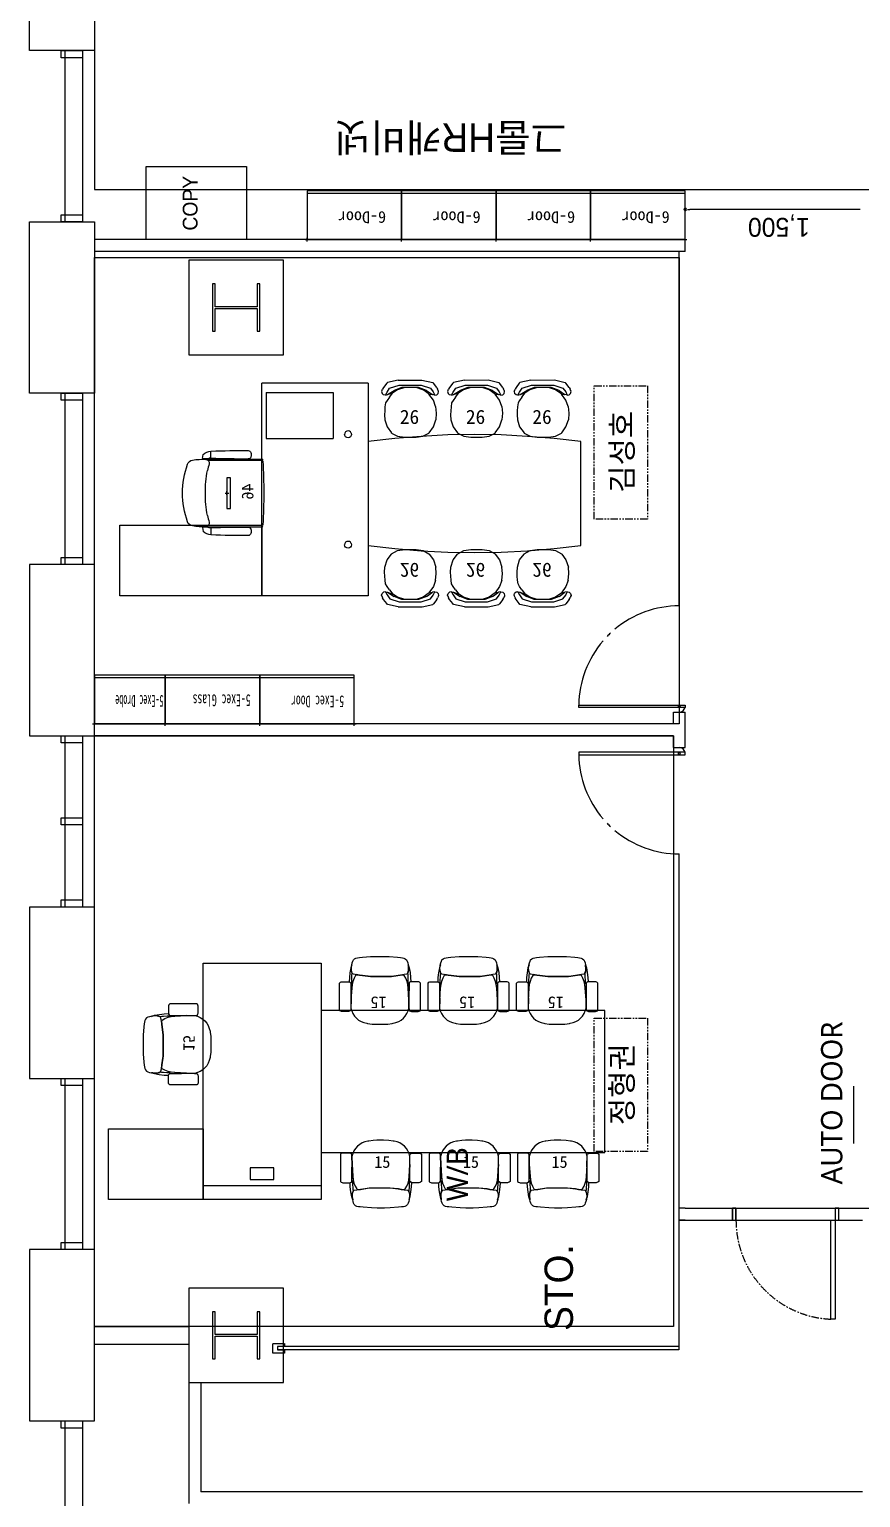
# Model space of a CAD drawing. Header units: millimetres. Extents: x 10479 to 135323, y 879012 to 965592.
# Drawn here: x 31332 to 38367, y 921828 to 934257 of the extents above; entities that cross this region are included whole.
import ezdxf
from ezdxf.enums import TextEntityAlignment as Align

# ---------------------------------------------------------------- set-up
doc = ezdxf.new("R2010")
doc.units = ezdxf.units.MM
doc.header["$PDMODE"] = 2
doc.header["$PDSIZE"] = 15
for name, pattern in [('03-A31 아트페어 전시관 단면도$0$1층 평면도$0$1층배치도$0$PHANTOM2', [1.25, 0.625, -0.125, 0.125, -0.125, 0.125, -0.125]), ('CENTERX2', [101.6, 63.5, -12.7, 12.7, -12.7]), ('DASHED2', [0.375, 0.25, -0.125]), ('HID', [2.3, 1.5, -0.8]), ('HIDDEN', [0.375, 0.25, -0.125])]:
    doc.linetypes.add(name, pattern=pattern)
for name, color, linetype in [('$CHAR', 3, 'Continuous'), ('보루네오', 140, 'Continuous'), ('비브랜드', 30, 'Continuous'), ('수입브랜드', 90, 'Continuous'), ('퍼시스', 210, 'Continuous')]:
    doc.layers.add(name, color=color, linetype=linetype)
doc.styles.add('HY울릉도L', font='')
doc.styles.add('S.A', font='malgun.ttf')
doc.styles.add('돋움', font='')
doc.styles.add('유형1', font='')
doc.styles.get('HY울릉도L').set_extended_font_data('HY울릉도L')
doc.styles.get('돋움').set_extended_font_data('Dotum')
doc.styles.get('유형1').set_extended_font_data('HY울릉도L')

# ---------------------------------------------------------------- blocks, each defined once
blk = doc.blocks.new('캐비닛_6단도어캐비닛_퍼시스_H2250')
at = {"layer": '퍼시스', "linetype": 'Continuous'}
for p, q in [((799, 0), (1, 0)), ((0, -1), (0, -413)), ((800, -413), (800, -1)), ((0, -390), (800, -390)), ((1, -414), (799, -414))]:
    blk.add_line(p, q, dxfattribs=at)
for centre, start, end in [((1, -1), 90, 180), ((799, -1), 0, 90), ((1, -413), 180, 270), ((799, -413), 270, 0)]:
    blk.add_arc(centre, 1, start, end, dxfattribs=at)
at = {"layer": '퍼시스'}
for p in [(0, 0), (800, 0)]:
    blk.add_point(p, dxfattribs=at)
blk.add_text('6-Door', height=100, dxfattribs=at).set_placement((131, -239))
blk = doc.blocks.new('의자_사무용의자_스틸케이스_LEAP21100')
at = {"layer": '수입브랜드'}
blk.add_lwpolyline([(252, -137, 0.314248), (118, -8), (110, -7), (73, -2), (28, 0), (-28, 0), (-60, -2), (-97, -7), (-105, -8, 0.314109), (-239, -137), (-238, -206), (-232, -305), (-229, -336), (-223, -363), (-212, -389), (-199, -412), (-194, -417), (-166, -413), (-91, -402), (85, -402), (154, -410), (179, -413), (207, -417), (212, -412), (225, -389), (236, -363), (242, -337), (245, -306), (251, -207), (252, -175), (252, -145)], format="xyb", close=True, dxfattribs=at)
for points in [[(-239, -139), (-240, -124), (-241, -118), (-245, -114), (-253, -110), (-260, -109), (-318, -109), (-326, -110), (-334, -115), (-337, -119), (-337, -127), (-337, -301), (-337, -341), (-337, -349), (-329, -356), (-322, -359), (-315, -360), (-266, -360), (-258, -360), (-251, -358), (-244, -354), (-239, -347), (-239, -315), (-239, -248), (-238, -205)], [(251, -139), (252, -124), (253, -118), (257, -114), (265, -110), (272, -109), (330, -109), (338, -110), (346, -115), (349, -119), (349, -127), (349, -301), (349, -341), (349, -349), (341, -356), (334, -359), (327, -360), (278, -360), (270, -360), (263, -358), (256, -354), (251, -347), (251, -315), (251, -248), (250, -205)], [(-233, -504), (-241, -478), (-249, -438), (-253, -396), (-255, -359), (-252, -359), (-244, -354), (-240, -348), (-240, -315), (-239, -249), (-238, -206), (-232, -309), (-229, -346), (-234, -348), (-234, -374), (-232, -403), (-232, -418), (-229, -435), (-234, -446), (-236, -455), (-237, -477), (-235, -492), (-233, -503)], [(244, -502), (253, -477), (260, -436), (265, -395), (267, -358), (264, -358), (256, -353), (252, -346), (251, -314), (251, -247), (250, -205), (244, -308), (241, -345), (245, -347), (245, -372), (244, -402), (243, -417), (241, -434), (245, -445), (247, -454), (248, -476), (246, -490), (244, -502)], [(202, -419), (231, -423), (236, -427), (240, -434), (247, -452), (248, -454), (249, -476), (246, -493), (245, -501), (241, -519), (236, -534), (231, -545), (220, -555), (209, -560), (196, -563), (180, -565), (155, -567), (85, -573), (36, -574), (6, -574), (-25, -574), (-73, -573), (-143, -567), (-169, -565), (-184, -563), (-197, -560), (-208, -555), (-219, -545), (-225, -534), (-230, -519), (-233, -502), (-235, -491), (-237, -476), (-236, -454), (-234, -445), (-230, -434), (-226, -427), (-220, -423), (-199, -420), (-167, -416), (-92, -404), (84, -404), (153, -412), (178, -416), (206, -420)]]:
    blk.add_lwpolyline(points, close=True, dxfattribs=at)
blk.add_text('15', height=100).set_placement((-50, -234))
blk = doc.blocks.new('책상_중역책상_보루네오_중역세트')
at = {"layer": '보루네오'}
for p, q in [((27952, 169323), (26152, 169323)), ((26152, 168423), (26152, 169323)), ((26231, 169287), (26619, 169287)), ((26231, 169287), (26231, 168719)), ((26619, 169287), (26619, 168719)), ((27952, 168423), (27952, 169323)), ((26231, 168719), (26619, 168719)), ((26555, 168593), (26557, 168604)), ((26557, 168581), (26555, 168593)), ((26557, 168604), (26563, 168613)), ((26563, 168572), (26557, 168581)), ((26563, 168613), (26573, 168619)), ((26573, 168566), (26563, 168572)), ((26573, 168619), (26584, 168622)), ((26573, 168566), (26584, 168564)), ((26595, 168619), (26584, 168622)), ((26584, 168564), (26595, 168566)), ((26605, 168613), (26595, 168619)), ((26595, 168566), (26605, 168572)), ((26611, 168604), (26605, 168613)), ((26605, 168572), (26611, 168581)), ((26613, 168593), (26611, 168604)), ((26611, 168581), (26613, 168593)), ((27490, 168593), (27492, 168604)), ((27492, 168581), (27490, 168593)), ((27492, 168604), (27498, 168613)), ((27498, 168572), (27492, 168581)), ((27498, 168613), (27508, 168619)), ((27508, 168566), (27498, 168572)), ((27508, 168619), (27519, 168622)), ((27508, 168566), (27519, 168564)), ((27530, 168619), (27519, 168622)), ((27519, 168564), (27530, 168566)), ((27540, 168613), (27530, 168619)), ((27530, 168566), (27540, 168572)), ((27546, 168604), (27540, 168613)), ((27540, 168572), (27546, 168581)), ((27548, 168593), (27546, 168604)), ((27546, 168581), (27548, 168593)), ((26152, 168423), (27952, 168423)), ((26619, 168198), (26645, 168423)), ((26645, 168423), (27524, 168423)), ((27524, 168423), (27551, 168198)), ((26601, 167973), (26619, 168198)), ((27551, 168198), (27569, 167973)), ((26589, 167748), (26601, 167973)), ((27569, 167973), (27581, 167748)), ((26585, 167523), (26589, 167748)), ((27581, 167748), (27584, 167523)), ((26589, 167298), (26585, 167523)), ((27584, 167523), (27581, 167298)), ((26601, 167073), (26589, 167298)), ((27581, 167298), (27569, 167073)), ((26619, 166848), (26601, 167073)), ((27569, 167073), (27551, 166848)), ((26645, 166623), (26619, 166848)), ((27551, 166848), (27524, 166623)), ((27524, 166623), (26645, 166623))]:
    blk.add_line(p, q, dxfattribs=at)
blk.add_lwpolyline([(27952, 169323), (27952, 170523), (27352, 170523), (27352, 169323)], close=True, dxfattribs=at)
blk = doc.blocks.new('의자_회의용의자_보루네오_UC805SZ')
at = {"layer": '보루네오'}
for p, q in [((206042, 39575), (206019, 39533)), ((206042, 39575), (206043, 39576)), ((206085, 39607), (206043, 39576)), ((206135, 39623), (206085, 39607)), ((206171, 39625), (206135, 39623)), ((206199, 39624), (206171, 39625)), ((206227, 39622), (206199, 39624)), ((206254, 39618), (206227, 39622)), ((206271, 39607), (206254, 39618)), ((206296, 39591), (206271, 39607)), ((206296, 39591), (206325, 39567)), ((206309, 39619), (206311, 39632)), ((206309, 39619), (206309, 39619)), ((206314, 39616), (206309, 39619)), ((206309, 39619), (206313, 39604)), ((206311, 39632), (206321, 39643)), ((206313, 39604), (206343, 39557)), ((206313, 39604), (206325, 39567)), ((206314, 39616), (206331, 39607)), ((206314, 39616), (206314, 39616)), ((206334, 39646), (206321, 39643)), ((206347, 39534), (206325, 39567)), ((206331, 39607), (206359, 39589)), ((206341, 39644), (206334, 39646)), ((206337, 39645), (206351, 39639)), ((206363, 39632), (206351, 39639)), ((206359, 39589), (206379, 39523)), ((206393, 39610), (206363, 39632)), ((206399, 39605), (206393, 39610)), ((206416, 39528), (206399, 39605)), ((206019, 39533), (206012, 39483)), ((206012, 39483), (206012, 39403)), ((206363, 39504), (206343, 39557)), ((206363, 39483), (206347, 39534)), ((206363, 39385), (206363, 39504)), ((206379, 39523), (206379, 39366)), ((206416, 39528), (206416, 39361)), ((206012, 39403), (206019, 39354)), ((206342, 39329), (206363, 39385)), ((206347, 39354), (206363, 39403)), ((206347, 39353), (206363, 39403)), ((206379, 39366), (206359, 39301)), ((206416, 39361), (206399, 39285)), ((206019, 39354), (206042, 39312)), ((206043, 39310), (206042, 39312)), ((206043, 39310), (206085, 39280)), ((206085, 39280), (206135, 39263)), ((206181, 39260), (206135, 39263)), ((206229, 39265), (206181, 39260)), ((206229, 39265), (206273, 39281)), ((206273, 39281), (206316, 39312)), ((206309, 39270), (206313, 39288)), ((206314, 39273), (206309, 39270)), ((206309, 39270), (206311, 39257)), ((206321, 39247), (206311, 39257)), ((206342, 39329), (206313, 39288)), ((206316, 39312), (206313, 39288)), ((206332, 39282), (206314, 39273)), ((206316, 39310), (206347, 39353)), ((206359, 39301), (206332, 39282)), ((206363, 39257), (206351, 39251)), ((206363, 39257), (206394, 39280)), ((206394, 39280), (206399, 39285)), ((206321, 39247), (206335, 39244)), ((206335, 39244), (206342, 39246)), ((206338, 39245), (206351, 39251))]:
    blk.add_line(p, q, dxfattribs=at)
blk.add_text('26', height=100, rotation=270).set_placement((206106, 39517))
blk = doc.blocks.new('의자_중역의자_보루네오_검정가죽')
at = {"layer": '보루네오'}
for p, q in [((-294, 136, 0), (-354, 136, 0)), ((-292, 206, 0), (-326, 202, 0)), ((-294, 136, 0), (-294, 150, 0)), ((-290, 166, 0), (-290, 204, 0)), ((-286, 165), (-286, -300)), ((-276, -297), (-276, 160)), ((276, -297), (276, 160)), ((286, 165), (286, -300)), ((290, 166, 0), (290, 204, 0)), ((292, 206, 0), (326, 202, 0)), ((294, 136, 0), (294, 150, 0)), ((294, 136, 0), (354, 136, 0)), ((-130, 0), (130, 0)), ((-130, -30), (-130, 0)), ((130, 0), (130, -30)), ((130, -30), (-130, -30)), ((-283, -301), (-276, -298)), ((283, -301), (276, -298))]:
    blk.add_line(p, q, dxfattribs=at)
for centre, radius, start, end in [((6, -373), 750, 90.431, 109.4161), ((-6, -373), 750, 70.5839, 89.569), ((147, 210), 433, 169.0339, 184.0296), ((-226, 283), 54, 109.4161, 169.0339), ((226, 283), 54, 10.9661, 70.5839), ((-147, 210), 433, 355.9704, 10.9661), ((6577, -127, 0), 6937, 177.8375, 180.4387), ((-354, 135, 0), 0.8, 90, 177.8375), ((-256, 133, 0), 97.9, 135.7426, 178.3707), ((-259, 150, 0), 35, 152.3396, 180), ((-294, 135, 0), 0.821, 2.2679, 102.109), ((-6705, -119, 0), 6417, 359.4559, 2.2679), ((-291, 204, 0), 1.5, 0, 93.7447), ((-270, 165), 16, 152.0906, 180), ((-254, 182), 31.1, 184.0296, 281.6168), ((-384, 813), 675, 281.6168, 286.6456), ((-7, -807), 990, 89.5905, 100.6912), ((7, -807), 990, 79.3088, 90.4095), ((384, 813), 675, 253.3544, 258.3832), ((254, 182), 31.1, 258.3832, 355.9704), ((270, 165), 16, 0, 27.9094), ((6705, -119, 0), 6417, 177.7321, 180.5441), ((291, 204, 0), 1.5, 86.2553, 180), ((259, 150, 0), 35, 0, 27.6604), ((294, 135, 0), 0.821, 77.891, 177.7321), ((256, 133, 0), 97.9, 1.6293, 44.2574), ((354, 135, 0), 0.8, 2.1625, 90), ((-6577, -127, 0), 6937, 359.5613, 2.1625), ((-335, -179, 0), 24.4, 180.4387, 251.2096), ((-324, -146, 0), 59.5, 251.2096, 288.7691), ((-313, -179, 0), 24.5, 288.7691, 359.4559), ((313, -179, 0), 24.5, 180.5441, 251.2309), ((324, -146, 0), 59.5, 251.2309, 288.7904), ((335, -179, 0), 24.4, 288.7904, 359.5613), ((-284, -300), 2, 180, 295.8508), ((-269, -297), 7, 180, 266.9154), ((0, 4695), 5006, 266.9154, 270), ((0, 4695), 5006, 270, 273.0846), ((269, -297), 7, 273.0846, 0), ((284, -300), 2, 244.1492, 0)]:
    blk.add_arc(centre, radius, start, end, dxfattribs=at)
blk.add_point((0, 0), dxfattribs=at)
blk.add_text('46', height=100).set_placement((-81, -224))
blk = doc.blocks.new('14F')
at = {"color": 8}
for p, q in [((-168118, 777342), (-168118, 759742)), ((-168668, 760917), (-168668, 762367)), ((-168118, 762367), (-168118, 760917)), ((-168118, 760917), (-168668, 760917)), ((-168398, 760857), (-168398, 760917)), ((-168398, 760917), (-168218, 760917)), ((-168368, 760917), (-168368, 759467)), ((-168218, 760917), (-168218, 760857)), ((-168218, 760917), (-168218, 759467)), ((-168218, 760857), (-168398, 760857)), ((-168118, 759742), (-136817, 759742)), ((-163118, 759299), (-163118, 759652)), ((-168398, 759467), (-168398, 759527)), ((-168398, 759527), (-168218, 759527)), ((-168218, 759527), (-168218, 759467)), ((-161658, 759572), (-163078, 759572)), ((-168668, 759467), (-168118, 759467)), ((-168668, 758017), (-168668, 759467)), ((-168218, 759467), (-168398, 759467)), ((-168118, 759467), (-168118, 758017)), ((-163118, 759317), (-168118, 759317)), ((-163118, 759217), (-163118, 759317)), ((-163118, 759217), (-168118, 759217)), ((-168118, 755217), (-168118, 759167)), ((-168118, 759167), (-163168, 759167)), ((-163168, 756217), (-163168, 759217)), ((-163168, 759167), (-163168, 755217)), ((-166518, 759142), (-167318, 759142)), ((-167318, 759142), (-167318, 758342)), ((-166518, 758342), (-166518, 759142)), ((-167118, 758942), (-167118, 758542)), ((-167097, 758942), (-167118, 758942)), ((-167097, 758748), (-167097, 758942)), ((-166718, 758942), (-166739, 758942)), ((-166739, 758942), (-166739, 758748)), ((-166718, 758542), (-166718, 758942)), ((-166739, 758748), (-167097, 758748)), ((-167097, 758542), (-167097, 758735)), ((-167097, 758735), (-166739, 758735)), ((-166739, 758735), (-166739, 758542)), ((-167118, 758542), (-167097, 758542)), ((-166739, 758542), (-166718, 758542)), ((-167318, 758342), (-166518, 758342)), ((-168118, 758017), (-168668, 758017)), ((-168398, 757957), (-168398, 758017)), ((-168398, 758017), (-168218, 758017)), ((-168218, 757957), (-168398, 757957)), ((-168368, 758017), (-168368, 756567)), ((-168218, 758017), (-168218, 757957)), ((-168218, 758017), (-168218, 756567)), ((-168118, 756567), (-168668, 756567)), ((-168668, 756567), (-168668, 755117)), ((-168398, 756567), (-168398, 756627)), ((-168398, 756627), (-168218, 756627)), ((-168218, 756567), (-168398, 756567)), ((-168218, 756627), (-168218, 756567)), ((-168118, 755117), (-168118, 756567)), ((-163218, 755217), (-163218, 755317)), ((-163218, 755317), (-163118, 755317)), ((-163118, 755017), (-163118, 755317)), ((-163218, 755217), (-168118, 755217)), ((-163168, 755217), (-168118, 755217)), ((-168668, 755117), (-168118, 755117)), ((-168398, 755057), (-168398, 755117)), ((-168398, 755117), (-168218, 755117)), ((-168218, 755057), (-168398, 755057)), ((-168368, 755117), (-168368, 753667)), ((-168218, 755117), (-168218, 755057)), ((-168218, 755117), (-168218, 753667)), ((-163218, 755117), (-168118, 755117)), ((-168118, 750117), (-168118, 755117)), ((-168118, 755117), (-163218, 755117)), ((-163218, 755017), (-163218, 755117)), ((-163218, 755117), (-163218, 750117)), ((-163218, 755017), (-163118, 755017)), ((-168398, 754362), (-168398, 754422)), ((-168398, 754422), (-168218, 754422)), ((-168218, 754362), (-168398, 754362)), ((-168218, 754422), (-168218, 754362)), ((-163168, 749918), (-163168, 754117)), ((-168398, 753667), (-168398, 753727)), ((-168398, 753727), (-168218, 753727)), ((-168218, 753727), (-168218, 753667)), ((-168118, 753667), (-168668, 753667)), ((-168668, 753667), (-168668, 752217)), ((-168218, 753667), (-168398, 753667)), ((-168118, 752217), (-168118, 753667)), ((-168668, 752217), (-168118, 752217)), ((-168398, 752157), (-168398, 752217)), ((-168398, 752217), (-168218, 752217)), ((-168368, 752217), (-168368, 750767)), ((-168218, 752217), (-168218, 752157)), ((-168218, 752217), (-168218, 750767)), ((-168218, 752157), (-168398, 752157)), ((-163118, 751117), (-163168, 751117)), ((-163118, 751117), (-161518, 751117)), ((-162718, 751017), (-162718, 751117)), ((-162718, 751117), (-162718, 751017)), ((-162688, 751117), (-162718, 751117)), ((-162688, 751017), (-162688, 751117)), ((-162688, 751117), (-162688, 751017)), ((-161848, 751117), (-161848, 751017)), ((-161818, 751117), (-161848, 751117)), ((-161848, 751117), (-161848, 751017)), ((-161848, 751117), (-161848, 751017)), ((-161818, 751117), (-161848, 751117)), ((-161848, 751117), (-161848, 751017)), ((-161818, 751017), (-161818, 751117)), ((-161818, 751017), (-161818, 751117)), ((-161818, 751017), (-161818, 751117)), ((-163168, 751017), (-163118, 751017)), ((-163118, 751017), (-163168, 751017)), ((-163118, 751017), (-163118, 751017)), ((-163118, 751017), (-161618, 751017)), ((-162718, 751017), (-162688, 751017)), ((-161884, 750178), (-161884, 751017)), ((-161884, 751017), (-161848, 751017)), ((-161848, 751017), (-161848, 750178)), ((-161848, 751017), (-161818, 751017)), ((-161848, 751017), (-161818, 751017)), ((-168398, 750767), (-168398, 750827)), ((-168398, 750827), (-168218, 750827)), ((-168218, 750827), (-168218, 750767)), ((-168118, 750767), (-168668, 750767)), ((-168668, 750767), (-168668, 749317)), ((-168218, 750767), (-168398, 750767)), ((-168118, 750117), (-168118, 750767)), ((-168118, 749317), (-168118, 750767)), ((-166518, 750442), (-167318, 750442)), ((-167318, 750442), (-167318, 749642)), ((-166518, 749642), (-166518, 750442)), ((-167118, 750242), (-167118, 749842)), ((-167097, 750242), (-167118, 750242)), ((-167097, 750048), (-167097, 750242)), ((-166718, 750242), (-166739, 750242)), ((-166739, 750242), (-166739, 750048)), ((-166718, 749842), (-166718, 750242)), ((-163218, 750117), (-168118, 750117)), ((-168118, 750117), (-167318, 750117)), ((-161848, 750178), (-161884, 750178)), ((-168118, 749967), (-167318, 749967)), ((-166739, 750048), (-167097, 750048)), ((-167097, 749842), (-167097, 750035)), ((-167097, 750035), (-166739, 750035)), ((-166739, 750035), (-166739, 749842)), ((-167118, 749842), (-167097, 749842)), ((-166739, 749842), (-166718, 749842)), ((-167318, 749642), (-167318, 748618)), ((-167318, 749642), (-166518, 749642)), ((-167218, 749642), (-167218, 748718)), ((-168668, 749317), (-168118, 749317)), ((-168398, 749257), (-168398, 749317)), ((-168398, 749317), (-168218, 749317)), ((-168218, 749257), (-168398, 749257)), ((-168368, 749317), (-168368, 747867)), ((-168218, 749317), (-168218, 749257)), ((-168218, 749317), (-168218, 747867)), ((-161618, 748718), (-167218, 748718))]:
    blk.add_line(p, q, dxfattribs=at)
at = {"color": 8, "linetype": 'HIDDEN'}
for p, q in [((-167681, 759935), (-166830, 759935)), ((-167681, 759317), (-167681, 759935)), ((-166830, 759935), (-166830, 759317)), ((-166830, 759317), (-167681, 759317))]:
    blk.add_line(p, q, dxfattribs=at)
at = {"color": 8, "linetype": 'ByBlock', "lineweight": -2}
for p, q in [((-163098, 759572), (-163078, 759572)), ((-161638, 759572), (-161658, 759572))]:
    blk.add_line(p, q, dxfattribs=at)
at = {"color": 8, "linetype": 'HID', "ltscale": 0.1}
blk.add_line((-166518, 759167), (-163168, 759167), dxfattribs=at)
at = {"color": 8, "linetype": '03-A31 아트페어 전시관 단면도$0$1층 평면도$0$1층배치도$0$PHANTOM2', "ltscale": 100}
for p, q in [((-163887, 756950), (-163887, 758080)), ((-163887, 758080), (-163437, 758080)), ((-163437, 758080), (-163437, 756950)), ((-163437, 756950), (-163887, 756950)), ((-163887, 751597), (-163887, 752727)), ((-163887, 752727), (-163437, 752727)), ((-163437, 752727), (-163437, 751597)), ((-163437, 751597), (-163887, 751597))]:
    blk.add_line(p, q, dxfattribs=at)
at = {"color": 8, "linetype": 'DASHED2', "ltscale": 3}
for p, q in [((-168118, 755217), (-168118, 755667)), ((-165718, 755217), (-168118, 755217))]:
    blk.add_line(p, q, dxfattribs=at)
at = {"color": 8, "ltscale": 80}
for p, q in [((-164018, 755357), (-164018, 755377)), ((-164018, 755377), (-163118, 755377)), ((-163118, 755357), (-164018, 755357)), ((-163118, 755377), (-163118, 755357)), ((-163118, 754977), (-164018, 754977)), ((-164018, 754977), (-164018, 754957)), ((-164018, 754957), (-163118, 754957)), ((-163118, 754957), (-163118, 754977))]:
    blk.add_line(p, q, dxfattribs=at)
at = {"color": 8, "ltscale": 3}
for p, q in [((-161690, 751940), (-161690, 752151)), ((-161690, 751665), (-161690, 751940))]:
    blk.add_line(p, q, dxfattribs=at)
at = {"color": 8, "linetype": 'HID', "ltscale": 0.5}
for p, q in [((-166608, 749892), (-166608, 749972)), ((-166608, 749972), (-166508, 749972)), ((-166608, 749892), (-166608, 749972)), ((-166608, 749972), (-166508, 749972)), ((-166508, 749972), (-166508, 749946)), ((-166508, 749972), (-166508, 749946)), ((-166508, 749892), (-166608, 749892)), ((-166508, 749892), (-166608, 749892)), ((-163168, 749946), (-166568, 749946)), ((-163168, 749946), (-166568, 749946)), ((-163168, 749946), (-166568, 749946)), ((-163168, 749946), (-166568, 749946)), ((-166508, 749946), (-166568, 749946)), ((-166568, 749946), (-166568, 749918)), ((-166508, 749946), (-166568, 749946)), ((-166568, 749946), (-166568, 749918)), ((-163168, 749918), (-166568, 749918)), ((-163168, 749918), (-166568, 749918)), ((-163168, 749918), (-166568, 749918)), ((-163168, 749918), (-166568, 749918)), ((-166568, 749918), (-166508, 749918)), ((-166568, 749918), (-166508, 749918)), ((-166508, 749918), (-166508, 749892)), ((-166508, 749918), (-166508, 749892))]:
    blk.add_line(p, q, dxfattribs=at)
at = {"color": 8, "ltscale": 80}
for centre in [(-163168, 755367), (-163168, 754967)]:
    blk.add_circle(centre, 7.5, dxfattribs=at)
at = {"color": 8, "linetype": 'ByBlock'}
for start, end in [(0, 180), (180, 0)]:
    blk.add_arc((-163118, 759572), 10, start, end, dxfattribs=at)
at = {"color": 8, "ltscale": 80}
for centre, radius, start, end in [((-163168, 755367), 850, 90, 129.9391), ((-163168, 755367), 850, 139.3868, 179.3259), ((-163168, 755367), 850, 133.3147, 136.0112), ((-163168, 755367), 50, 270, 348.463), ((-163168, 754967), 850, 180.6741, 220.6132), ((-163168, 754967), 50, 11.537, 90), ((-163168, 754967), 850, 223.9888, 226.6853), ((-163168, 754967), 850, 230.0609, 270)]:
    blk.add_arc(centre, radius, start, end, dxfattribs=at)
at = {"color": 8, "linetype": 'CENTERX2'}
blk.add_arc((-161849, 751017), 839, 179.975, 267.6069, dxfattribs=at)
at = {"color": 8}
for s, height, rotation, style, p in [('그룹HR캐비넷', 240, 180, '돋움', (-165105, 760300)), ('김성호', 184.3, 90, '돋움', (-163561, 757521)), ('AUTO DOOR', 180, 90, 'S.A', (-161788, 752009, 0)), ('정형권', 184.3, 90, '돋움', (-163561, 752168)), ('STO.', 240, 90, '돋움', (-164068, 750446))]:
    blk.add_text(s, height=height, rotation=rotation, dxfattribs=dict(at, style=style)).set_placement(p, align=Align.CENTER)
at = {"color": 8, "linetype": 'Continuous', "style": '유형1'}
blk.add_text('COPY', height=125, rotation=90, dxfattribs=at).set_placement((-167245, 759625), align=Align.CENTER)
at = {"color": 8}
for s, height, rotation, style, p in [('1,500', 160, 180, 'HY울릉도L', (-162063, 759501)), ('W/B', 180, 90, 'S.A', (-164956, 751176))]:
    blk.add_text(s, height=height, rotation=rotation, dxfattribs=dict(at, style=style)).set_placement(p)
at = {"color": 8, "linetype": 'ByBlock', "ltscale": 0.1, "style": '돋움'}
for tag, p in [('HRD기획팀', (-160032, 780698, 0)), ('인재전략팀', (-162409, 780698, 0)), ('기업문화팀', (-157519, 780698, 0)), ('뷰티교육팀', (-152663, 780698, 0)), ('자산관리팀', (-147978, 780698, 0)), ('그룹HR팀', (-166987, 780698, 0)), ('법무팀', (-145354, 780698, 0)), ('특허팀', (-142261, 780698, 0)), ('상표팀', (-139438, 780698, 0))]:
    blk.add_attdef(tag, text='', height=356, rotation=90, dxfattribs=at).set_placement(p, align=Align.MIDDLE_CENTER)
at = {"color": 8, "style": '돋움'}
blk.add_attdef('1', text='', height=420, rotation=180, dxfattribs=at).set_placement((-143911, 758189), align=Align.MIDDLE)
blk = doc.blocks.new('캐비닛_중역캐비닛_보루네오_옷장600')
at = {"layer": '보루네오', "linetype": 'Continuous'}
for p, q in [((599, 0), (1, 0)), ((0, -1), (0, -413)), ((600, -413), (600, -1)), ((0, -390), (600, -390)), ((1, -414), (599, -414))]:
    blk.add_line(p, q, dxfattribs=at)
for centre, start, end in [((1, -1), 90, 180), ((599, -1), 0, 90), ((1, -413), 180, 270), ((599, -413), 270, 0)]:
    blk.add_arc(centre, 1, start, end, dxfattribs=at)
at = {"layer": '보루네오'}
for p in [(0, 0), (600, 0)]:
    blk.add_point(p, dxfattribs=at)
at = {"width": 0.5}
blk.add_text('5-Exec Drobe', height=100, dxfattribs=at).set_placement((15, -244))
blk = doc.blocks.new('캐비닛_중역캐비닛_보루네오_반유리장800')
at = {"layer": '보루네오', "linetype": 'Continuous'}
for p, q in [((799, 0), (1, 0)), ((0, -1), (0, -413)), ((800, -413), (800, -1)), ((0, -390), (800, -390)), ((1, -414), (799, -414))]:
    blk.add_line(p, q, dxfattribs=at)
for centre, start, end in [((1, -1), 90, 180), ((799, -1), 0, 90), ((1, -413), 180, 270), ((799, -413), 270, 0)]:
    blk.add_arc(centre, 1, start, end, dxfattribs=at)
at = {"layer": '보루네오'}
for p in [(0, 0), (800, 0)]:
    blk.add_point(p, dxfattribs=at)
at = {"layer": '보루네오', "width": 0.6}
blk.add_text('5-Exec Glass', height=100, dxfattribs=at).set_placement((78, -250))
blk = doc.blocks.new('캐비닛_중역캐비닛_보루네오_5단800')
at = {"layer": '보루네오', "linetype": 'Continuous'}
for p, q in [((240492, 658258), (240492, 657846)), ((241291, 658259), (240493, 658259)), ((241292, 657846), (241292, 658258)), ((240492, 657869), (241292, 657869)), ((240493, 657845), (241291, 657845))]:
    blk.add_line(p, q, dxfattribs=at)
for centre, start, end in [((240493, 658258), 90, 180), ((241291, 658258), 0, 90), ((240493, 657846), 180, 270), ((241291, 657846), 270, 0)]:
    blk.add_arc(centre, 1, start, end, dxfattribs=at)
at = {"layer": '보루네오'}
for p in [(240492, 658259), (241292, 658259)]:
    blk.add_point(p, dxfattribs=at)
at = {"layer": '보루네오', "width": 0.6}
blk.add_text('5-Exec Door', height=100, dxfattribs=at).set_placement((240578, 658019))
blk = doc.blocks.new('책상_중역책상_사제_중역세트')
at = {"layer": '비브랜드'}
for p, q in [((204477, 648247), (204477, 647247)), ((205957, 647247), (204757, 647247)), ((204757, 647247), (204757, 644847)), ((205957, 644847), (205957, 647247)), ((204757, 644847), (205957, 644847))]:
    blk.add_line(p, q, dxfattribs=at)
for points in [[(204357, 648247), (204357, 649047), (204957, 649047), (204957, 648247)], [(206357, 648247), (206357, 647247), (204357, 647247), (204357, 648247)], [(204627, 647647), (204627, 647847), (204527, 647847), (204527, 647647)]]:
    blk.add_lwpolyline(points, close=True, dxfattribs=at)

msp = doc.modelspace()

# ---------------------------------------------------------------- block references
at = {"layer": '$CHAR', "color": 1}
msp.add_blockref('14F', (200000, 173159.8), dxfattribs=at)
at = {"layer": '$CHAR'}
for name, p, rotation in [('캐비닛_중역캐비닛_보루네오_5단800', (274573.6, 1586635.6), 180), ('책상_중역책상_사제_중역세트', (681048.6, 719993.7), 90)]:
    msp.add_blockref(name, p, dxfattribs=dict(at, rotation=rotation))
at = {"layer": '보루네오'}
for p, xscale, yscale, zscale, rotation in [((81915.4, 683594.4, 0.1), 1.199999999999996, 1.199999999999996, 1.199999999999996, 90.00636619772986), ((82474.5, 683594.5, 0.1), 1.199999999999996, 1.199999999999996, 1.199999999999996, 90.00636619772986), ((83036.7, 683594.5, 0.1), 1.199999999999996, 1.199999999999996, 1.199999999999996, 90.00636619772986), ((81888, 1177066.8, 0.1), -1.2, 1.2, 1.2, 90), ((82447.1, 1177066.8, 0.1), -1.2, 1.2, 1.2, 90), ((83009.2, 1177066.8, 0.1), -1.2, 1.2, 1.2, 90)]:
    msp.add_blockref('의자_회의용의자_보루네오_UC805SZ', p, dxfattribs=dict(at, xscale=xscale, yscale=yscale, zscale=zscale, rotation=rotation))
at = {"layer": '보루네오', "xscale": -1, "rotation": 90}
for name, p in [('책상_중역책상_보루네오_중역세트', (202621.6, 957412.4, 0.1)), ('의자_중역의자_보루네오_검정가죽', (33004.4, 930331.6, 0.3))]:
    msp.add_blockref(name, p, dxfattribs=at)
at = {"layer": '보루네오', "rotation": 180}
for name, p in [('캐비닛_중역캐비닛_보루네오_옷장600', (32481.9, 928376.8)), ('캐비닛_중역캐비닛_보루네오_반유리장800', (33281.9, 928376.8))]:
    msp.add_blockref(name, p, dxfattribs=at)
at = {"layer": '수입브랜드', "color": 251, "extrusion": (0, 0, -1), "xscale": -1, "rotation": 180}
for p in [(-34304.8, 925834.7), (-35054.8, 925834.7), (-35804.8, 925834.7)]:
    msp.add_blockref('의자_사무용의자_스틸케이스_LEAP21100', p, dxfattribs=at)
at = {"layer": '수입브랜드', "xscale": -1, "rotation": 270}
msp.add_blockref('의자_사무용의자_스틸케이스_LEAP21100', (32868.7, 925657.7), dxfattribs=at)
at = {"layer": '수입브랜드', "color": 251, "extrusion": (0, 0, -1), "xscale": -1}
for p in [(-34301, 924853.3), (-35051, 924853.3), (-35801, 924853.3)]:
    msp.add_blockref('의자_사무용의자_스틸케이스_LEAP21100', p, dxfattribs=at)
at = {"layer": '퍼시스', "rotation": 180}
for p in [(34481.9, 932476.8), (35281.9, 932476.8), (36081.9, 932476.8), (36881.9, 932476.8)]:
    msp.add_blockref('캐비닛_6단도어캐비닛_퍼시스_H2250', p, dxfattribs=at)

doc.saveas('drawing.dxf')
